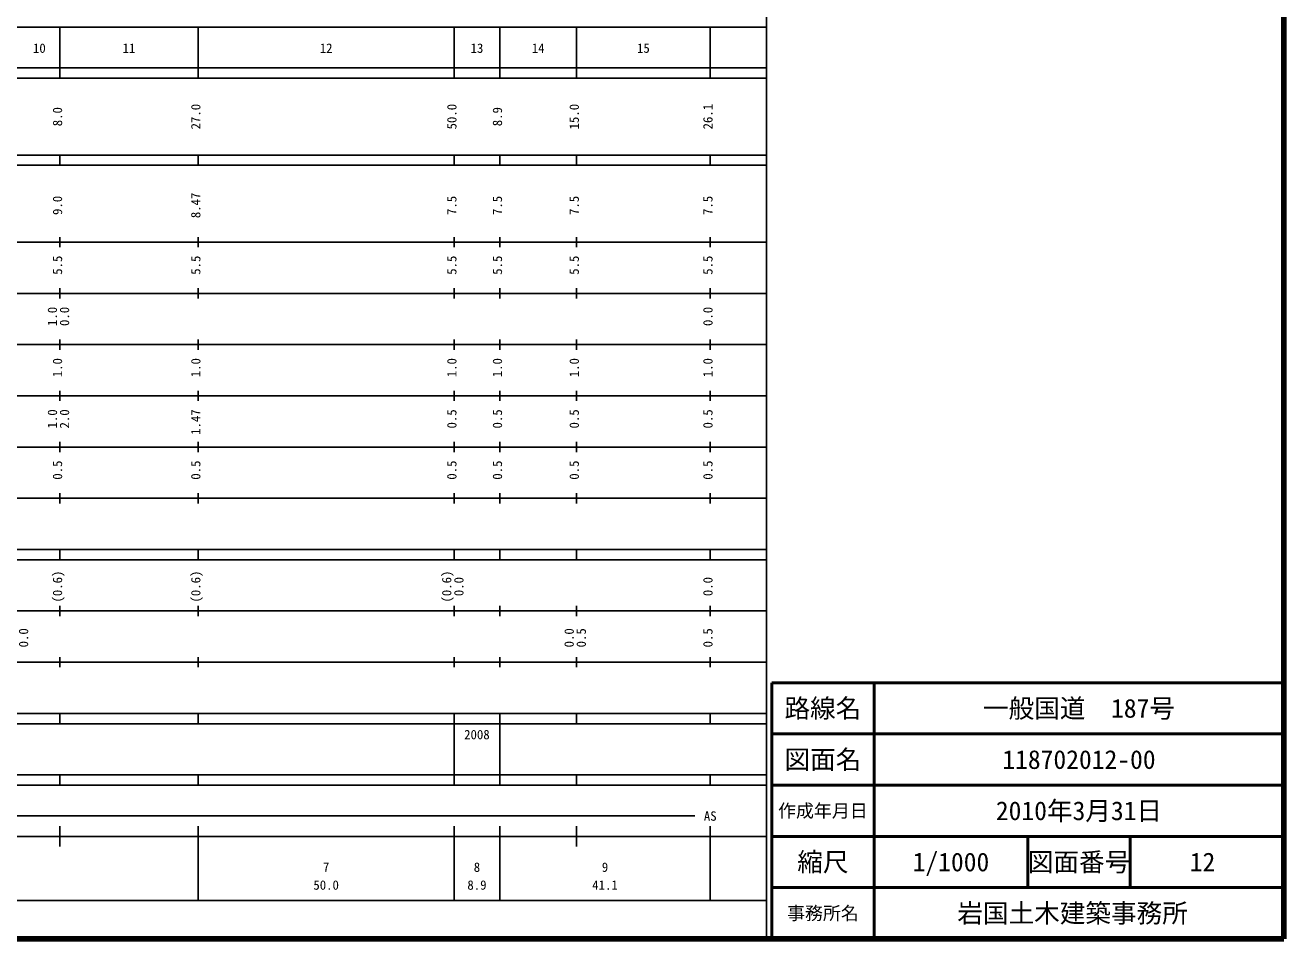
# Model space of a CAD drawing. Units: millimetres on the paper, enlarged 1000 times. Extents: x 40000 to 680000, y 20000 to 380000.
# Drawn here: x 434232 to 680000, y 20000 to 198357 of the extents above; entities that cross this region are included whole.
import ezdxf
from ezdxf.enums import TextEntityAlignment as Align

# ---------------------------------------------------------------- set-up
doc = ezdxf.new("R2010")
doc.units = ezdxf.units.MM
doc.header["$LTSCALE"] = 1000
for name, color, linetype, lineweight in [('M-TTL', 2, 'Continuous', 140), ('M-TTL-BAND', 7, 'Continuous', 25), ('M-TTL-FRAM', 2, 'Continuous', 50), ('M-TTL-LINE', 7, 'Continuous', 50)]:
    doc.layers.add(name, color=color, linetype=linetype, lineweight=lineweight)
doc.layers.add('M-TTL-TXT', color=7, linetype='Continuous')
doc.styles.add('ＭＳ ゴシック', font='')
doc.styles.get('ＭＳ ゴシック').set_extended_font_data('MS Gothic')

msp = doc.modelspace()

# ---------------------------------------------------------------- linework, layer by layer
at = {"layer": 'M-TTL'}
for p, q in [((680000, 20000), (680000, 380000)), ((40000, 20000), (680000, 20000))]:
    msp.add_line(p, q, dxfattribs=at)
at = {"layer": 'M-TTL-BAND'}
for p, q in [((579000, 20000), (579000, 370000)), ((68000, 198000), (579000, 198000)), ((441000, 188000), (441000, 198000)), ((468000, 188000), (468000, 198000)), ((518000, 188000), (518000, 198000)), ((526900, 188000), (526900, 198000)), ((541900, 188000), (541900, 198000)), ((568000, 188000), (568000, 198000)), ((40000, 190000), (579000, 190000)), ((40000, 188000), (579000, 188000)), ((40000, 173000), (579000, 173000)), ((441000, 171000), (441000, 173000)), ((468000, 171000), (468000, 173000)), ((518000, 171000), (518000, 173000)), ((526900, 171000), (526900, 173000)), ((541900, 171000), (541900, 173000)), ((568000, 171000), (568000, 173000)), ((40000, 171000), (579000, 171000)), ((40000, 156000), (579000, 156000)), ((441000, 155000), (441000, 157000)), ((468000, 155000), (468000, 157000)), ((518000, 155000), (518000, 157000)), ((526900, 155000), (526900, 157000)), ((541900, 155000), (541900, 157000)), ((568000, 155000), (568000, 157000)), ((46000, 146000), (579000, 146000)), ((441000, 145000), (441000, 147000)), ((468000, 145000), (468000, 147000)), ((518000, 145000), (518000, 147000)), ((526900, 145000), (526900, 147000)), ((541900, 145000), (541900, 147000)), ((568000, 145000), (568000, 147000)), ((52000, 136000), (579000, 136000)), ((441000, 135000), (441000, 137000)), ((468000, 135000), (468000, 137000)), ((518000, 135000), (518000, 137000)), ((526900, 135000), (526900, 137000)), ((541900, 135000), (541900, 137000)), ((568000, 135000), (568000, 137000)), ((46000, 126000), (579000, 126000)), ((441000, 125000), (441000, 127000)), ((468000, 125000), (468000, 127000)), ((518000, 125000), (518000, 127000)), ((526900, 125000), (526900, 127000)), ((541900, 125000), (541900, 127000)), ((568000, 125000), (568000, 127000)), ((52000, 116000), (579000, 116000)), ((441000, 115000), (441000, 117000)), ((468000, 115000), (468000, 117000)), ((518000, 115000), (518000, 117000)), ((526900, 115000), (526900, 117000)), ((541900, 115000), (541900, 117000)), ((568000, 115000), (568000, 117000)), ((46000, 106000), (579000, 106000)), ((441000, 105000), (441000, 107000)), ((468000, 105000), (468000, 107000)), ((518000, 105000), (518000, 107000)), ((526900, 105000), (526900, 107000)), ((541900, 105000), (541900, 107000)), ((568000, 105000), (568000, 107000)), ((40000, 96000), (579000, 96000)), ((441000, 94000), (441000, 96000)), ((468000, 94000), (468000, 96000)), ((518000, 94000), (518000, 96000)), ((526900, 94000), (526900, 96000)), ((541900, 94000), (541900, 96000)), ((568000, 94000), (568000, 96000)), ((40000, 94000), (579000, 94000)), ((49000, 84000), (579000, 84000)), ((441000, 83000), (441000, 85000)), ((468000, 83000), (468000, 85000)), ((518000, 83000), (518000, 85000)), ((526900, 83000), (526900, 85000)), ((541900, 83000), (541900, 85000)), ((568000, 83000), (568000, 85000)), ((40000, 74000), (579000, 74000)), ((441000, 73000), (441000, 75000)), ((468000, 73000), (468000, 75000)), ((518000, 73000), (518000, 75000)), ((526900, 73000), (526900, 75000)), ((541900, 73000), (541900, 75000)), ((568000, 73000), (568000, 75000)), ((40000, 64000), (579000, 64000)), ((441000, 62000), (441000, 64000)), ((468000, 62000), (468000, 64000)), ((518000, 62000), (518000, 64000)), ((526900, 62000), (526900, 64000)), ((541900, 62000), (541900, 64000)), ((568000, 62000), (568000, 64000)), ((40000, 62000), (579000, 62000)), ((518000, 52000), (518000, 62000)), ((526900, 52000), (526900, 62000)), ((40000, 52000), (579000, 52000)), ((441000, 50000), (441000, 52000)), ((468000, 50000), (468000, 52000)), ((518000, 50000), (518000, 52000)), ((526900, 50000), (526900, 52000)), ((541900, 50000), (541900, 52000)), ((568000, 50000), (568000, 52000)), ((40000, 50000), (579000, 50000)), ((71000, 44000), (565000, 44000)), ((441000, 38000), (441000, 42000)), ((468000, 27500), (468000, 42000)), ((518000, 27500), (518000, 42000)), ((526900, 27500), (526900, 42000)), ((541900, 38000), (541900, 42000)), ((568000, 27500), (568000, 42000)), ((40000, 40000), (579000, 40000)), ((68000, 27500), (579000, 27500))]:
    msp.add_line(p, q, dxfattribs=at)
at = {"layer": 'M-TTL-FRAM'}
for p, q in [((680000, 70000), (580000, 70000)), ((580000, 70000), (580000, 20000))]:
    msp.add_line(p, q, dxfattribs=at)
at = {"layer": 'M-TTL-LINE'}
for p, q in [((600000, 70000), (600000, 20000)), ((680000, 60000), (580000, 60000)), ((680000, 50000), (580000, 50000)), ((680000, 40000), (580000, 40000)), ((630000, 40000), (630000, 30000)), ((650000, 40000), (650000, 30000)), ((680000, 30000), (580000, 30000))]:
    msp.add_line(p, q, dxfattribs=at)

# ---------------------------------------------------------------- texts
at = {"layer": 'M-TTL-BAND', "style": 'ＭＳ ゴシック'}
for s, p in [('10', (437000, 192405)), ('11', (454500, 192405)), ('12', (493000, 192405)), ('13', (522450, 192405)), ('14', (534400, 192405)), ('15', (554950, 192405)), ('AS', (568000, 42500)), ('7', (493000, 32523)), ('8', (522450, 32523)), ('9', (547450, 32523)), ('50.0', (493000, 29033)), ('8.9', (522450, 29033)), ('41.1', (547450, 29033))]:
    msp.add_text(s, height=1833, dxfattribs=at).set_placement(p, align=Align.BOTTOM_CENTER)
for s, p in [('8.0', (442000, 180500)), ('27.0', (469000, 180500)), ('50.0', (519000, 180500)), ('8.9', (527900, 180500)), ('15.0', (542900, 180500)), ('26.1', (569000, 180500)), ('9.0', (442000, 163174)), ('8.47', (469000, 163174)), ('7.5', (519000, 163174)), ('7.5', (527900, 163174)), ('7.5', (542900, 163174)), ('7.5', (569000, 163174)), ('5.5', (442000, 151500)), ('5.5', (469000, 151500)), ('5.5', (519000, 151500)), ('5.5', (527900, 151500)), ('5.5', (542900, 151500)), ('5.5', (569000, 151500)), ('1.0', (441000, 141500)), ('0.0', (443370, 141500)), ('0.0', (569000, 141500)), ('1.0', (442000, 131500)), ('1.0', (469000, 131500)), ('1.0', (519000, 131500)), ('1.0', (527900, 131500)), ('1.0', (542900, 131500)), ('1.0', (569000, 131500)), ('1.0', (441000, 121500)), ('2.0', (443370, 121500)), ('1.47 ', (469000, 121500)), ('0.5', (519000, 121500)), ('0.5', (527900, 121500)), ('0.5', (542900, 121500)), ('0.5', (569000, 121500)), ('0.5', (442000, 111500)), ('0.5', (469000, 111500)), ('0.5', (519000, 111500)), ('0.5', (527900, 111500)), ('0.5', (542900, 111500)), ('0.5', (569000, 111500)), ('(0.6)', (442000, 88764)), ('(0.6)', (469000, 88764)), ('(0.6)', (518000, 88764)), ('0.0', (520370, 88764)), ('0.0', (569000, 88764)), ('0.0', (435370, 78764)), ('0.0', (541900, 78764)), ('0.5', (544270, 78764)), ('0.5', (569000, 78764))]:
    msp.add_text(s, height=1833, rotation=90, dxfattribs=at).set_placement(p, align=Align.BOTTOM_CENTER)
msp.add_text('2008', height=1833, dxfattribs=at).set_placement((519950, 58405), align=Align.BOTTOM_LEFT)
at = {"layer": 'M-TTL-TXT', "style": 'ＭＳ ゴシック'}
for s, height, p in [('路線名', 3666, (590000, 65000)), ('路線名', 3666, (590000, 65000)), ('一般国道\u3000187号', 3666, (640000, 65000)), ('図面名', 3666, (590000, 55000)), ('図面名', 3666, (590000, 55000)), ('118702012-00', 3666, (640000, 55000)), ('2010年3月31日', 3666, (640000, 45000)), ('作成年月日', 2566, (590000, 45000)), ('作成年月日', 2566, (590000, 45000)), ('縮尺', 3666, (590000, 35000)), ('縮尺', 3666, (590000, 35000)), ('1/1000', 3666, (615000, 35000)), ('図面番号', 3666, (640000, 35000)), ('図面番号', 3666, (640000, 35000)), ('12', 3666, (664125, 35000)), ('岩国土木建築事務所 ', 3666, (640000, 25000)), ('事務所名', 2566, (590000, 25000)), ('事務所名', 2566, (590000, 25000))]:
    msp.add_text(s, height=height, dxfattribs=at).set_placement(p, align=Align.MIDDLE_CENTER)

doc.saveas('drawing.dxf')
